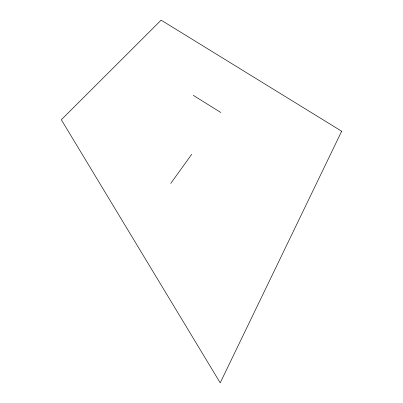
<?xml version="1.0" encoding="UTF-8"?>
<svg xmlns="http://www.w3.org/2000/svg" width="403" height="403" viewBox="0 0 403 403"><rect width="100%" height="100%" fill="white"/><g stroke="black" fill="none" stroke-linecap="round" stroke-linejoin="round"><path stroke-width="0.6" d="M170.726 183.441L191.747 154.248M193.223 95.33L220.864 112.518M341.673 131.237L220.214 382.85L61.327 119.751L161.119 20.15L341.673 131.237"/></g></svg>
